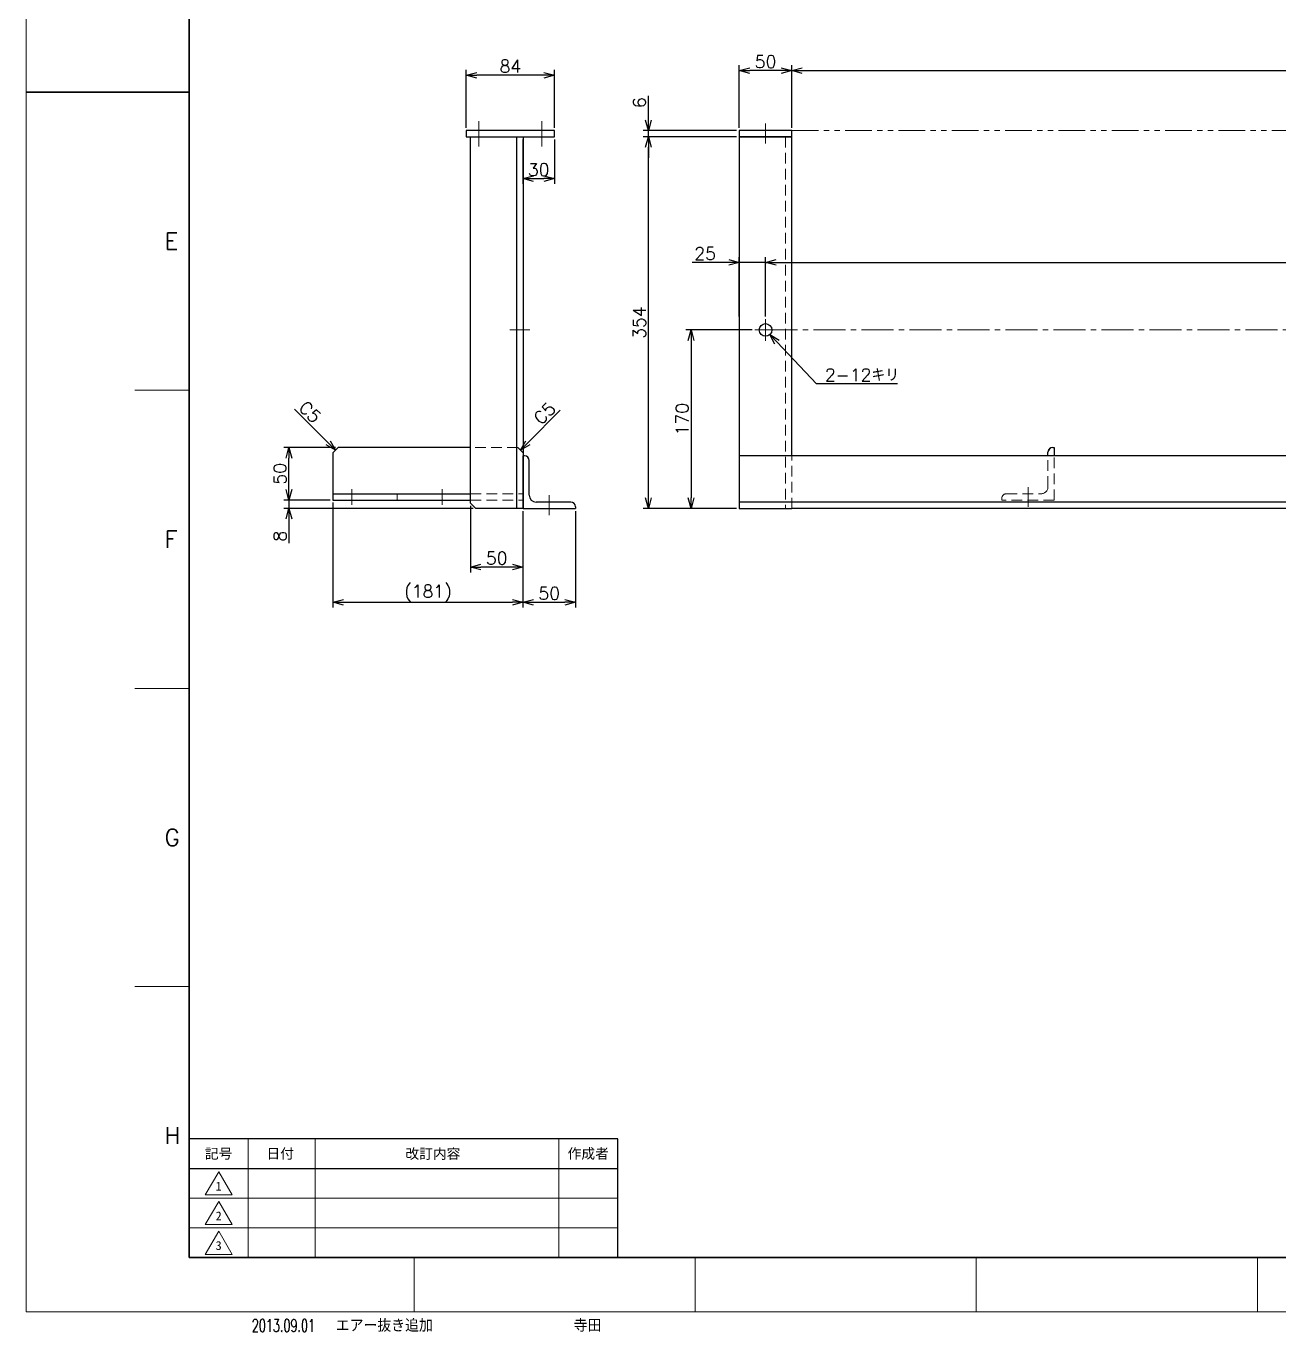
# Model space of a CAD drawing. Header units: millimetres. Extents: x 0 to 3313, y -19 to 2332.
# Drawn here: x 0 to 1193, y -19 to 1225 of the extents above; entities that cross this region are included whole.
import ezdxf
from ezdxf import colors
from ezdxf.entities.mleader import LeaderData, LeaderLine
from ezdxf.enums import TextEntityAlignment as Align
from ezdxf.math import Vec2, Vec3

# ---------------------------------------------------------------- set-up
doc = ezdxf.new("R2010")
doc.units = ezdxf.units.MM
doc.header["$LTSCALE"] = 1.6
doc.header["$PDMODE"] = 99
doc.header["$PDSIZE"] = 1
for name, pattern in [('CENTER2', [28.575, 19.05, -3.175, 3.175, -3.175]), ('HIDDEN', [9.525, 6.35, -3.175]), ('PHANTOM2', [31.75, 15.875, -3.175, 3.175, -3.175, 3.175, -3.175])]:
    doc.linetypes.add(name, pattern=pattern)
for name, color, linetype, lineweight in [('04_HIDDEN', 2, 'HIDDEN', 13), ('05_CENTER', 4, 'CENTER2', 13), ('06_PHANTOM', 2, 'PHANTOM2', 13), ('08_DIM', 3, 'Continuous', 13), ('90_FRAME', 5, 'Continuous', 35)]:
    doc.layers.add(name, color=color, linetype=linetype, lineweight=lineweight)
doc.layers.add('10_DRAFT', color=8, linetype='Continuous', lineweight=0, plot=False)
doc.layers.add('91_BLANK', color=5, linetype='Continuous', lineweight=0, plot=False)
doc.styles.add('KSS_TXT', font='txt.shx', dxfattribs={"bigfont": 'extfont2.shx'})
doc.styles.add('MS_G', font='MS Gothic.ttf')
doc.styles.get("Standard").update_dxf_attribs({"font": 'txt.shx', "bigfont": 'extfont2.shx'})
doc.styles.add('表題用', font='MS PGothic.ttf')
doc.dimstyles.new('KSS_DIM', dxfattribs={"dimscale": 4, "dimtxt": 3, "dimasz": 2.5, "dimexe": 1.25, "dimexo": 0.625, "dimtad": 1, "dimdsep": 46, "dimtxsty": 'KSS_TXT', "dimblk": 'OPEN30', "dimcen": 0, "dimazin": 2, "dimtfac": 0.75, "dimtmove": 0, "dimatfit": 3, "dimldrblk": 'OPEN30', "dimfxl": 1.25, "dimtolj": 1, "dimarcsym": 0})
doc.dimstyles.new('KSS_DIM$3', dxfattribs={"dimscale": 4, "dimtxt": 3, "dimasz": 2.5, "dimexe": 1.25, "dimexo": 0.625, "dimtad": 1, "dimtih": 1, "dimtoh": 1, "dimdsep": 46, "dimtxsty": 'KSS_TXT', "dimblk": 'OPEN30', "dimcen": 0, "dimazin": 2, "dimtfac": 0.75, "dimtofl": 0, "dimtmove": 0, "dimatfit": 3, "dimldrblk": 'OPEN30', "dimfxl": 1.25, "dimtolj": 1, "dimarcsym": 0})

# ---------------------------------------------------------------- blocks, each defined once
blk = doc.blocks.new('AM_BALLOON1')
at = {"transparency": 16777216}
blk.add_circle((0, 0), 5, dxfattribs=at)
blk.add_attdef('B_NUMBER', text='', height=3, dxfattribs=at).set_placement((0, 0), align=Align.MIDDLE_CENTER)
blk = doc.blocks.new('_OPEN')
at = {"color": 0, "linetype": 'ByBlock'}
for p, q in [((-1, 0.17), (0, 0)), ((0, 0), (-1, -0.17)), ((0, 0), (-1, 0))]:
    blk.add_line(p, q, dxfattribs=at)
blk = doc.blocks.new('KK015066_54_5_1_1')
for p, q in [((1.5, 50), (0, 50)), ((0, 0), (0, 50)), ((6, 12.5), (6, 45.5)), ((0, 0), (50, 0)), ((45.5, 6), (12.5, 6)), ((50, 1.5), (50, 0))]:
    blk.add_line(p, q)
for centre, radius, start, end in [((1.5, 45.5), 4.5, 0, 90), ((12.5, 12.5), 6.5, 180, 270), ((45.5, 1.5), 4.5, 0, 90)]:
    blk.add_arc(centre, radius, start, end)
at = {"flags": 3}
blk.add_attdef('PARAM', (0, 0), '', height=1, dxfattribs=at)
blk = doc.blocks.new('_Open30')
at = {"color": 0, "linetype": 'ByBlock', "lineweight": -2}
for p, q in [((-1, 0.27), (0, 0)), ((0, 0), (-1, -0.27)), ((0, 0), (-1, 0))]:
    blk.add_line(p, q, dxfattribs=at)
blk = doc.blocks.new('*D180')
at = {"layer": '08_DIM', "color": 0, "lineweight": -2, "transparency": 16777216}
for p, q in [((676.7, 1119.2), (587.6, 1119.2)), ((592.6, 775.2), (592.6, 1109.2)), ((676.7, 765.2), (587.6, 765.2))]:
    blk.add_line(p, q, dxfattribs=at)
at = {"layer": 'Defpoints', "color": 0, "transparency": 16777216}
for p in [(592.6, 1119.2), (679.2, 1119.2), (679.2, 765.2)]:
    blk.add_point(p, dxfattribs=at)
at = {"layer": '08_DIM', "color": 0, "lineweight": -2, "transparency": 16777216, "xscale": 10, "yscale": 10, "zscale": 10}
for p, rotation in [((592.6, 1119.2), 90), ((592.6, 765.2), 270)]:
    blk.add_blockref('_Open30', p, dxfattribs=dict(at, rotation=rotation))
at = {"layer": '08_DIM', "color": 0, "transparency": 16777216, "insert": (584.1, 942.2), "char_height": 12, "attachment_point": 5, "rotation": 90, "style": 'KSS_TXT'}
blk.add_mtext('\\A1;354', dxfattribs=at)
blk = doc.blocks.new('*D181')
at = {"layer": '08_DIM', "color": 0, "lineweight": -2, "transparency": 16777216}
for p, q in [((691.4, 935.2), (628.3, 935.2)), ((633.3, 925.2), (633.3, 775.2)), ((676.7, 765.2), (628.3, 765.2))]:
    blk.add_line(p, q, dxfattribs=at)
at = {"layer": 'Defpoints', "color": 0, "transparency": 16777216}
for p in [(693.9, 935.2), (633.3, 765.2), (679.2, 765.2)]:
    blk.add_point(p, dxfattribs=at)
at = {"layer": '08_DIM', "color": 0, "lineweight": -2, "transparency": 16777216, "xscale": 10, "yscale": 10, "zscale": 10}
for p, rotation in [((633.3, 935.2), 90), ((633.3, 765.2), 270)]:
    blk.add_blockref('_Open30', p, dxfattribs=dict(at, rotation=rotation))
at = {"layer": '08_DIM', "color": 0, "transparency": 16777216, "insert": (624.8, 850.2), "char_height": 12, "attachment_point": 5, "rotation": 90, "style": 'KSS_TXT'}
blk.add_mtext('\\A1;170', dxfattribs=at)
blk = doc.blocks.new('*D182')
at = {"layer": '08_DIM', "color": 0, "lineweight": -2, "transparency": 16777216}
for p, q in [((592.6, 1135.2), (592.6, 1158.2)), ((676.7, 1125.2), (587.6, 1125.2)), ((592.6, 1119.2), (592.6, 1125.2)), ((676.7, 1119.2), (587.6, 1119.2)), ((592.6, 1109.2), (592.6, 1099.2))]:
    blk.add_line(p, q, dxfattribs=at)
at = {"layer": 'Defpoints', "color": 0, "transparency": 16777216}
for p in [(592.6, 1125.2), (679.2, 1125.2), (679.2, 1119.2)]:
    blk.add_point(p, dxfattribs=at)
at = {"layer": '08_DIM', "color": 0, "lineweight": -2, "transparency": 16777216, "xscale": 10, "yscale": 10, "zscale": 10}
for p, rotation in [((592.6, 1125.2), 270), ((592.6, 1119.2), 90)]:
    blk.add_blockref('_Open30', p, dxfattribs=dict(at, rotation=rotation))
at = {"layer": '08_DIM', "color": 0, "transparency": 16777216, "insert": (584.1, 1151.7), "char_height": 12, "attachment_point": 5, "rotation": 90, "style": 'KSS_TXT'}
blk.add_mtext('\\A1;6', dxfattribs=at)
blk = doc.blocks.new('*D183')
at = {"layer": '08_DIM', "color": 0, "lineweight": -2, "transparency": 16777216}
for p, q in [((679.2, 1127.7), (679.2, 1187.3)), ((719.2, 1182.3), (689.2, 1182.3)), ((729.2, 1127.7), (729.2, 1187.3))]:
    blk.add_line(p, q, dxfattribs=at)
at = {"layer": 'Defpoints', "color": 0, "transparency": 16777216}
for p in [(679.2, 1182.3), (679.2, 1125.2), (729.2, 1125.2)]:
    blk.add_point(p, dxfattribs=at)
at = {"layer": '08_DIM', "color": 0, "lineweight": -2, "transparency": 16777216, "xscale": 10, "yscale": 10, "zscale": 10, "rotation": 180}
blk.add_blockref('_Open30', (679.2, 1182.3), dxfattribs=at)
at = {"layer": '08_DIM', "color": 0, "lineweight": -2, "transparency": 16777216, "xscale": 10, "yscale": 10, "zscale": 10}
blk.add_blockref('_Open30', (729.2, 1182.3), dxfattribs=at)
at = {"layer": '08_DIM', "color": 0, "transparency": 16777216, "insert": (704.2, 1190.8), "char_height": 12, "attachment_point": 5, "style": 'KSS_TXT'}
blk.add_mtext('\\A1;50', dxfattribs=at)
blk = doc.blocks.new('*D184')
at = {"layer": '08_DIM', "color": 0, "lineweight": -2, "transparency": 16777216}
for p, q in [((729.2, 1127.7), (729.2, 1187.3)), ((739.2, 1182.3), (2769.2, 1182.3)), ((2779.2, 1127.7), (2779.2, 1187.3))]:
    blk.add_line(p, q, dxfattribs=at)
at = {"layer": 'Defpoints', "color": 0, "transparency": 16777216}
for p in [(2779.2, 1182.3), (729.2, 1125.2), (2779.2, 1125.2)]:
    blk.add_point(p, dxfattribs=at)
at = {"layer": '08_DIM', "color": 0, "lineweight": -2, "transparency": 16777216, "xscale": 10, "yscale": 10, "zscale": 10, "rotation": 180}
blk.add_blockref('_Open30', (729.2, 1182.3), dxfattribs=at)
at = {"layer": '08_DIM', "color": 0, "lineweight": -2, "transparency": 16777216, "xscale": 10, "yscale": 10, "zscale": 10}
blk.add_blockref('_Open30', (2779.2, 1182.3), dxfattribs=at)
at = {"layer": '08_DIM', "color": 0, "transparency": 16777216, "insert": (1754.2, 1190.8), "char_height": 12, "attachment_point": 5, "style": 'KSS_TXT'}
blk.add_mtext('\\A1;(2050)', dxfattribs=at)
blk = doc.blocks.new('*D186')
at = {"layer": '08_DIM', "color": 0, "lineweight": -2, "transparency": 16777216}
for p, q in [((704.2, 948), (704.2, 1004.5)), ((714.2, 999.5), (2794.2, 999.5)), ((2804.2, 948), (2804.2, 1004.5))]:
    blk.add_line(p, q, dxfattribs=at)
at = {"layer": 'Defpoints', "color": 0, "transparency": 16777216}
for p in [(2804.2, 999.5), (704.2, 945.5), (2804.2, 945.5)]:
    blk.add_point(p, dxfattribs=at)
at = {"layer": '08_DIM', "color": 0, "lineweight": -2, "transparency": 16777216, "xscale": 10, "yscale": 10, "zscale": 10, "rotation": 180}
blk.add_blockref('_Open30', (704.2, 999.5), dxfattribs=at)
at = {"layer": '08_DIM', "color": 0, "lineweight": -2, "transparency": 16777216, "xscale": 10, "yscale": 10, "zscale": 10}
blk.add_blockref('_Open30', (2804.2, 999.5), dxfattribs=at)
at = {"layer": '08_DIM', "color": 0, "transparency": 16777216, "insert": (1754.2, 1008), "char_height": 12, "attachment_point": 5, "style": 'KSS_TXT'}
blk.add_mtext('\\A1;2100', dxfattribs=at)
blk = doc.blocks.new('*D187')
at = {"layer": '08_DIM', "color": 0, "lineweight": -2, "transparency": 16777216}
for p, q in [((669.2, 999.5), (634.2, 999.5)), ((679.2, 948), (679.2, 1004.5)), ((704.2, 999.5), (679.2, 999.5)), ((704.2, 948), (704.2, 1004.5)), ((714.2, 999.5), (724.2, 999.5))]:
    blk.add_line(p, q, dxfattribs=at)
at = {"layer": 'Defpoints', "color": 0, "transparency": 16777216}
for p in [(679.2, 999.5), (679.2, 945.5), (704.2, 945.5)]:
    blk.add_point(p, dxfattribs=at)
at = {"layer": '08_DIM', "color": 0, "lineweight": -2, "transparency": 16777216, "xscale": 10, "yscale": 10, "zscale": 10}
blk.add_blockref('_Open30', (679.2, 999.5), dxfattribs=at)
at = {"layer": '08_DIM', "color": 0, "lineweight": -2, "transparency": 16777216, "xscale": 10, "yscale": 10, "zscale": 10, "rotation": 180}
blk.add_blockref('_Open30', (704.2, 999.5), dxfattribs=at)
at = {"layer": '08_DIM', "color": 0, "transparency": 16777216, "insert": (646.7, 1008), "char_height": 12, "attachment_point": 5, "style": 'KSS_TXT'}
blk.add_mtext('\\A1;25', dxfattribs=at)
blk = doc.blocks.new('*D213')
at = {"layer": '08_DIM', "color": 0, "lineweight": -2, "transparency": 16777216}
for p, q in [((473.2, 1116.7), (473.2, 1074.4)), ((503.2, 1116.7), (503.2, 1074.4)), ((483.2, 1079.4), (493.2, 1079.4))]:
    blk.add_line(p, q, dxfattribs=at)
at = {"layer": 'Defpoints', "color": 0, "transparency": 16777216}
for p in [(473.2, 1119.2), (503.2, 1119.2), (503.2, 1079.4)]:
    blk.add_point(p, dxfattribs=at)
at = {"layer": '08_DIM', "color": 0, "lineweight": -2, "transparency": 16777216, "xscale": 10, "yscale": 10, "zscale": 10, "rotation": 180}
blk.add_blockref('_Open30', (473.2, 1079.4), dxfattribs=at)
at = {"layer": '08_DIM', "color": 0, "lineweight": -2, "transparency": 16777216, "xscale": 10, "yscale": 10, "zscale": 10}
blk.add_blockref('_Open30', (503.2, 1079.4), dxfattribs=at)
at = {"layer": '08_DIM', "color": 0, "transparency": 16777216, "insert": (488.2, 1087.9), "char_height": 12, "attachment_point": 5, "style": 'KSS_TXT'}
blk.add_mtext('\\A1;30', dxfattribs=at)
blk = doc.blocks.new('*D214')
at = {"layer": '08_DIM', "color": 0, "lineweight": -2, "transparency": 16777216}
for p, q in [((419.2, 1127.7), (419.2, 1182.9)), ((503.2, 1127.7), (503.2, 1182.9)), ((493.2, 1177.9), (429.2, 1177.9))]:
    blk.add_line(p, q, dxfattribs=at)
at = {"layer": 'Defpoints', "color": 0, "transparency": 16777216}
for p in [(419.2, 1177.9), (419.2, 1125.2), (503.2, 1125.2)]:
    blk.add_point(p, dxfattribs=at)
at = {"layer": '08_DIM', "color": 0, "lineweight": -2, "transparency": 16777216, "xscale": 10, "yscale": 10, "zscale": 10, "rotation": 180}
blk.add_blockref('_Open30', (419.2, 1177.9), dxfattribs=at)
at = {"layer": '08_DIM', "color": 0, "lineweight": -2, "transparency": 16777216, "xscale": 10, "yscale": 10, "zscale": 10}
blk.add_blockref('_Open30', (503.2, 1177.9), dxfattribs=at)
at = {"layer": '08_DIM', "color": 0, "transparency": 16777216, "insert": (461.2, 1186.4), "char_height": 12, "attachment_point": 5, "style": 'KSS_TXT'}
blk.add_mtext('\\A1;84', dxfattribs=at)
blk = doc.blocks.new('*D215')
at = {"layer": '08_DIM', "color": 0, "lineweight": -2, "transparency": 16777216}
for p, q in [((423.2, 767.7), (423.2, 704.3)), ((473.2, 762.7), (473.2, 704.3)), ((463.2, 709.3), (433.2, 709.3))]:
    blk.add_line(p, q, dxfattribs=at)
at = {"layer": 'Defpoints', "color": 0, "transparency": 16777216}
for p in [(423.2, 770.2), (473.2, 765.2), (423.2, 709.3)]:
    blk.add_point(p, dxfattribs=at)
at = {"layer": '08_DIM', "color": 0, "lineweight": -2, "transparency": 16777216, "xscale": 10, "yscale": 10, "zscale": 10, "rotation": 180}
blk.add_blockref('_Open30', (423.2, 709.3), dxfattribs=at)
at = {"layer": '08_DIM', "color": 0, "lineweight": -2, "transparency": 16777216, "xscale": 10, "yscale": 10, "zscale": 10}
blk.add_blockref('_Open30', (473.2, 709.3), dxfattribs=at)
at = {"layer": '08_DIM', "color": 0, "transparency": 16777216, "insert": (448.2, 717.8), "char_height": 12, "attachment_point": 5, "style": 'KSS_TXT'}
blk.add_mtext('\\A1;50', dxfattribs=at)
blk = doc.blocks.new('*D216')
at = {"layer": '08_DIM', "color": 0, "lineweight": -2, "transparency": 16777216}
for p, q in [((473.2, 762.7), (473.2, 670.8)), ((523.2, 762.7), (523.2, 670.8)), ((483.2, 675.8), (513.2, 675.8))]:
    blk.add_line(p, q, dxfattribs=at)
at = {"layer": 'Defpoints', "color": 0, "transparency": 16777216}
for p in [(473.2, 765.2), (523.2, 765.2), (523.2, 675.8)]:
    blk.add_point(p, dxfattribs=at)
at = {"layer": '08_DIM', "color": 0, "lineweight": -2, "transparency": 16777216, "xscale": 10, "yscale": 10, "zscale": 10, "rotation": 180}
blk.add_blockref('_Open30', (473.2, 675.8), dxfattribs=at)
at = {"layer": '08_DIM', "color": 0, "lineweight": -2, "transparency": 16777216, "xscale": 10, "yscale": 10, "zscale": 10}
blk.add_blockref('_Open30', (523.2, 675.8), dxfattribs=at)
at = {"layer": '08_DIM', "color": 0, "transparency": 16777216, "insert": (498.2, 684.3), "char_height": 12, "attachment_point": 5, "style": 'KSS_TXT'}
blk.add_mtext('\\A1;50', dxfattribs=at)
blk = doc.blocks.new('*D217')
at = {"layer": '08_DIM', "color": 0, "lineweight": -2, "transparency": 16777216}
for p, q in [((250.3, 783.2), (250.3, 793.2)), ((289.7, 773.2), (245.3, 773.2)), ((250.3, 773.2), (250.3, 765.2)), ((425.7, 765.2), (245.3, 765.2)), ((250.3, 755.2), (250.3, 732.2))]:
    blk.add_line(p, q, dxfattribs=at)
at = {"layer": 'Defpoints', "color": 0, "transparency": 16777216}
for p in [(292.2, 773.2), (250.3, 765.2), (428.2, 765.2)]:
    blk.add_point(p, dxfattribs=at)
at = {"layer": '08_DIM', "color": 0, "lineweight": -2, "transparency": 16777216, "xscale": 10, "yscale": 10, "zscale": 10}
for p, rotation in [((250.3, 773.2), 270), ((250.3, 765.2), 90)]:
    blk.add_blockref('_Open30', p, dxfattribs=dict(at, rotation=rotation))
at = {"layer": '08_DIM', "color": 0, "transparency": 16777216, "insert": (241.8, 738.7), "char_height": 12, "attachment_point": 5, "rotation": 90, "style": 'KSS_TXT'}
blk.add_mtext('\\A1;8', dxfattribs=at)
blk = doc.blocks.new('*D218')
at = {"layer": '08_DIM', "color": 0, "lineweight": -2, "transparency": 16777216}
for p, q in [((294.7, 823.2), (245.3, 823.2)), ((250.3, 783.2), (250.3, 813.2)), ((289.7, 773.2), (245.3, 773.2))]:
    blk.add_line(p, q, dxfattribs=at)
at = {"layer": 'Defpoints', "color": 0, "transparency": 16777216}
for p in [(250.3, 823.2), (297.2, 823.2), (292.2, 773.2)]:
    blk.add_point(p, dxfattribs=at)
at = {"layer": '08_DIM', "color": 0, "lineweight": -2, "transparency": 16777216, "xscale": 10, "yscale": 10, "zscale": 10}
for p, rotation in [((250.3, 823.2), 90), ((250.3, 773.2), 270)]:
    blk.add_blockref('_Open30', p, dxfattribs=dict(at, rotation=rotation))
at = {"layer": '08_DIM', "color": 0, "transparency": 16777216, "insert": (241.8, 798.2), "char_height": 12, "attachment_point": 5, "rotation": 90, "style": 'KSS_TXT'}
blk.add_mtext('\\A1;50', dxfattribs=at)
blk = doc.blocks.new('*D219')
at = {"layer": '08_DIM', "color": 0, "lineweight": -2, "transparency": 16777216}
blk.add_line((477.8, 827.8), (508.7, 858.7), dxfattribs=at)
at = {"layer": 'Defpoints', "color": 0, "transparency": 16777216}
for p in [(529, 878.9), (529, 878.9), (470.7, 820.7)]:
    blk.add_point(p, dxfattribs=at)
at = {"layer": '08_DIM', "color": 0, "lineweight": -2, "transparency": 16777216, "xscale": 10, "yscale": 10, "zscale": 10, "rotation": 225}
blk.add_blockref('_Open30', (470.7, 820.7), dxfattribs=at)
at = {"layer": '08_DIM', "color": 0, "transparency": 16777216, "insert": (493.8, 855.8), "char_height": 12, "attachment_point": 5, "rotation": 45, "style": 'KSS_TXT'}
blk.add_mtext('\\A1;C5', dxfattribs=at)
blk = doc.blocks.new('*D226')
at = {"layer": '08_DIM', "color": 0, "lineweight": -2, "transparency": 16777216}
for p, q in [((292.2, 770.7), (292.2, 670.8)), ((473.2, 762.7), (473.2, 670.8)), ((302.2, 675.8), (463.2, 675.8))]:
    blk.add_line(p, q, dxfattribs=at)
at = {"layer": 'Defpoints', "color": 0, "transparency": 16777216}
for p in [(292.2, 773.2), (473.2, 765.2), (473.2, 675.8)]:
    blk.add_point(p, dxfattribs=at)
at = {"layer": '08_DIM', "color": 0, "lineweight": -2, "transparency": 16777216, "xscale": 10, "yscale": 10, "zscale": 10, "rotation": 180}
blk.add_blockref('_Open30', (292.2, 675.8), dxfattribs=at)
at = {"layer": '08_DIM', "color": 0, "lineweight": -2, "transparency": 16777216, "xscale": 10, "yscale": 10, "zscale": 10}
blk.add_blockref('_Open30', (473.2, 675.8), dxfattribs=at)
at = {"layer": '08_DIM', "color": 0, "transparency": 16777216, "insert": (382.7, 684.3), "char_height": 12, "attachment_point": 5, "style": 'KSS_TXT'}
blk.add_mtext('\\A1;(181)', dxfattribs=at)
blk = doc.blocks.new('*D232')
at = {"layer": '08_DIM', "color": 0, "lineweight": -2, "transparency": 16777216}
blk.add_line((287.7, 827.8), (255.6, 859.9), dxfattribs=at)
at = {"layer": 'Defpoints', "color": 0, "transparency": 16777216}
for p in [(234.1, 881.3), (234.1, 881.3), (294.7, 820.7)]:
    blk.add_point(p, dxfattribs=at)
at = {"layer": '08_DIM', "color": 0, "lineweight": -2, "transparency": 16777216, "xscale": 10, "yscale": 10, "zscale": 10, "rotation": 315.0000000000001}
blk.add_blockref('_Open30', (294.7, 820.7), dxfattribs=at)
at = {"layer": '08_DIM', "color": 0, "transparency": 16777216, "insert": (270.4, 857), "char_height": 12, "attachment_point": 5, "rotation": 315, "style": 'KSS_TXT'}
blk.add_mtext('\\A1;C5', dxfattribs=at)
blk = doc.blocks.new('*D233')
at = {"layer": '08_DIM', "color": 0, "lineweight": -2, "transparency": 16777216}
for p, q in [((752.8, 883.8), (715.2, 923.6)), ((829.9, 883.8), (752.8, 883.8))]:
    blk.add_line(p, q, dxfattribs=at)
at = {"layer": 'Defpoints', "color": 0, "transparency": 16777216}
for p in [(700.1, 939.6), (708.3, 930.8)]:
    blk.add_point(p, dxfattribs=at)
at = {"layer": '08_DIM', "color": 0, "lineweight": -2, "transparency": 16777216, "xscale": 10, "yscale": 10, "zscale": 10, "rotation": 133.3345796415782}
blk.add_blockref('_Open30', (708.3, 930.8), dxfattribs=at)
at = {"layer": '08_DIM', "color": 0, "transparency": 16777216, "insert": (796.1, 892.3), "char_height": 12, "attachment_point": 5, "style": 'KSS_TXT'}
blk.add_mtext('\\A1;2-12キリ', dxfattribs=at)

msp = doc.modelspace()

# ---------------------------------------------------------------- linework, layer by layer
at = {"color": 0}
for p, q in [((467.24, 765.204), (467.24, 1119.204)), ((297.24, 823.204), (292.24, 818.204)), ((423.24, 823.204), (297.24, 823.204)), ((292.24, 818.204), (292.24, 773.204)), ((729.213, 815.204), (679.213, 815.204)), ((754.213, 815.204), (729.213, 815.204)), ((2754.213, 815.204), (754.213, 815.204)), ((292.24, 779.204), (423.24, 779.204)), ((292.24, 773.204), (423.24, 773.204)), ((2829.213, 771.204), (679.213, 771.204)), ((754.213, 765.204), (729.213, 765.204)), ((2754.213, 765.204), (754.213, 765.204))]:
    msp.add_line(p, q, dxfattribs=at)
for p, q in [((977.713, 823.204), (979.213, 823.204)), ((979.213, 823.204), (979.213, 815.204)), ((973.213, 815.204), (973.213, 818.704))]:
    msp.add_line(p, q)
for points in [[(503.24, 1125.204), (419.24, 1125.204), (419.24, 1119.204), (503.24, 1119.204)], [(729.213, 1119.204), (729.213, 1125.204), (679.213, 1125.204), (679.213, 1119.204)], [(473.24, 765.204), (428.24, 765.204), (423.24, 770.204), (423.24, 1119.204), (473.24, 1119.204)]]:
    msp.add_lwpolyline(points, close=True, dxfattribs=at)
msp.add_lwpolyline([(729.213, 815.204), (729.213, 1119.204), (679.213, 1119.204), (679.213, 765.204), (729.213, 765.204)], dxfattribs=at)
msp.add_circle((704.213, 935.204), 6, dxfattribs=at)
msp.add_arc((977.713, 818.704), 4.5, 90, 180)
at = {"layer": '04_HIDDEN'}
for p, q in [((723.213, 1119.204), (723.213, 765.204)), ((468.24, 823.204), (423.24, 823.204)), ((468.24, 823.204), (473.24, 818.204)), ((423.24, 779.204), (473.24, 779.204)), ((423.24, 773.204), (473.24, 773.204))]:
    msp.add_line(p, q, dxfattribs=at)
msp.add_lwpolyline([(729.213, 765.204), (729.213, 815.204)], dxfattribs=at)
at = {"layer": '05_CENTER'}
for p, q in [((431.24, 1109.898), (431.24, 1134.046)), ((491.24, 1109.898), (491.24, 1134.046)), ((704.213, 1131.864), (704.213, 1112.775)), ((704.213, 924.915), (704.213, 945.493)), ((479.803, 935.204), (460.67, 935.204)), ((693.923, 935.204), (714.502, 935.204)), ((704.213, 935.204), (2804.213, 935.204)), ((954.213, 785.427), (954.213, 766.742)), ((310.24, 783.462), (310.24, 768.63)), ((396.24, 783.462), (396.24, 768.63)), ((498.24, 758.641), (498.24, 777.774))]:
    msp.add_line(p, q, dxfattribs=at)
at = {"layer": '06_PHANTOM'}
msp.add_line((729.213, 1125.204), (2779.213, 1125.204), dxfattribs=at)
at = {"layer": '10_DRAFT'}
msp.add_line((353.24, 779.204), (353.24, 773.176), dxfattribs=at)
at = {"layer": '90_FRAME'}
msp.add_line((0, 1161.724), (155.384, 1161.724), dxfattribs=at)
at = {"layer": '90_FRAME', "color": 4, "lineweight": 13}
for p, q in [((155.384, 877.735), (103.536, 877.735)), ((155.384, 593.746), (103.536, 593.746)), ((155.384, 309.757), (103.536, 309.757)), ((369.502, 0), (369.502, 51.616)), ((637.235, 0), (637.235, 51.616)), ((904.969, 0), (904.969, 51.616)), ((1172.702, 0), (1172.702, 51.616))]:
    msp.add_line(p, q, dxfattribs=at)
at = {"layer": '90_FRAME', "color": 0, "lineweight": 13}
for p, q in [((211.384, 51.616), (211.384, 164.759)), ((275.384, 51.616), (275.384, 164.759)), ((507.384, 51.616), (507.384, 164.759)), ((155.384, 108.187), (563.384, 108.187)), ((155.384, 79.902), (563.384, 79.902))]:
    msp.add_line(p, q, dxfattribs=at)
at = {"layer": '90_FRAME', "color": 0, "lineweight": 25}
msp.add_line((155.384, 136.473), (563.384, 136.473), dxfattribs=at)
at = {"layer": '90_FRAME'}
msp.add_lwpolyline([(155.384, 51.616), (3260.956, 51.616), (3260.956, 2271.831), (155.384, 2271.831)], close=True, dxfattribs=at)
at = {"layer": '90_FRAME', "color": 0, "lineweight": 25}
msp.add_lwpolyline([(155.384, 51.616), (563.384, 51.616), (563.384, 164.759), (155.384, 164.759)], close=True, dxfattribs=at)
at = {"layer": '90_FRAME', "color": 0, "lineweight": 13}
for points in [[(170.655, 111.192), (183.384, 133.238), (196.112, 111.192), (170.655, 111.192)], [(170.655, 82.906), (183.384, 104.952), (196.112, 82.906), (170.655, 82.906)], [(170.655, 54.62), (183.384, 76.667), (196.112, 54.62), (170.655, 54.62)]]:
    msp.add_lwpolyline(points, dxfattribs=at)
at = {"layer": '91_BLANK'}
msp.add_lwpolyline([(0, 0), (3312.803, 0), (3312.803, 2331.679), (0, 2331.679)], close=True, dxfattribs=at)

# ---------------------------------------------------------------- block references
msp.add_blockref('KK015066_54_5_1_1', (473.24, 765.204))
at = {"layer": '04_HIDDEN', "xscale": -1}
msp.add_blockref('KK015066_54_5_1_1', (979.213, 773.204), dxfattribs=at)

# ---------------------------------------------------------------- texts
at = {"layer": '90_FRAME', "color": 0, "lineweight": 13, "style": 'KSS_TXT'}
for s, p in [('E', (131.829, 1019.729)), ('F', (131.829, 735.74)), ('G', (131.829, 451.752)), ('H', (131.829, 167.763))]:
    msp.add_text(s, height=16, dxfattribs=at).set_placement(p, align=Align.MIDDLE_LEFT)
at = {"layer": '90_FRAME', "color": 0, "style": '表題用'}
for s, p in [('記号', (183.384, 150.616)), ('日付', (242.01, 150.616)), ('作成者', (535.384, 150.616))]:
    msp.add_text(s, height=9.6, dxfattribs=at).set_placement(p, align=Align.MIDDLE_CENTER)
msp.add_text('改訂内容', height=9.6, dxfattribs=at).set_placement((387.384, 150.616), align=Align.MIDDLE)
at = {"layer": '90_FRAME', "color": 0, "lineweight": 13, "style": 'MS_G'}
for s, p in [('1', (183.384, 119.502)), ('2', (183.384, 91.216)), ('3', (183.384, 62.93))]:
    msp.add_text(s, height=8.486, dxfattribs=at).set_placement(p, align=Align.MIDDLE)
at = {"layer": '90_FRAME', "color": 3, "lineweight": 13, "width": 0.65}
msp.add_text('2013.09.01', height=12, dxfattribs=at).set_placement((214.968, -19.199))
at = {"layer": '90_FRAME', "color": 3, "lineweight": 13}
for s, p in [('エアー抜き追加', (294.935, -19.199)), ('寺田', (521.481, -19.199))]:
    msp.add_text(s, height=12, dxfattribs=at).set_placement(p)

# ---------------------------------------------------------------- dimensions: what is measured, and where the dimension line sits
at = {"layer": '08_DIM'}
for base, p1, p2, picture, middle in [((419.24, 1177.936), (503.24, 1125.204), (419.24, 1125.204), '*D214', (461.24, 1186.436)), ((679.213, 1182.341), (729.213, 1125.204), (679.213, 1125.204), '*D183', (704.213, 1190.85)), ((503.24, 1079.439), (473.24, 1119.204), (503.24, 1119.204), '*D213', (488.24, 1087.939)), ((679.213, 999.51), (704.213, 945.493), (679.213, 945.493), '*D187', (646.713, 1008.018)), ((2804.213, 999.51), (704.213, 945.493), (2804.213, 945.493), '*D186', (1754.213, 1008.01)), ((423.24, 709.335), (473.24, 765.204), (423.24, 770.204), '*D215', (448.24, 717.844)), ((523.24, 675.752), (473.24, 765.204), (523.24, 765.204), '*D216', (498.24, 684.26))]:
    dim = msp.add_linear_dim(base=base, p1=p1, p2=p2, dimstyle='KSS_DIM', dxfattribs=at)
    dim.commit()
    dim.dimension.update_dxf_attribs({"geometry": picture, "text_midpoint": middle})
for base, p1, p2, picture, middle in [((2779.213, 1182.341), (729.213, 1125.204), (2779.213, 1125.204), '*D184', (1754.213, 1190.85)), ((473.24, 675.752), (292.24, 773.204), (473.24, 765.204), '*D226', (382.74, 684.252))]:
    dim = msp.add_linear_dim(base=base, p1=p1, p2=p2, text='(<>)', dimstyle='KSS_DIM', dxfattribs=at)
    dim.commit()
    dim.dimension.update_dxf_attribs({"geometry": picture, "text_midpoint": middle})
for base, p1, p2, picture, middle in [((592.636, 1125.204), (679.213, 1119.204), (679.213, 1125.204), '*D182', (584.136, 1151.704)), ((592.636, 1119.204), (679.213, 765.204), (679.213, 1119.204), '*D180', (584.128, 942.204)), ((633.279, 765.204), (693.923, 935.204), (679.213, 765.204), '*D181', (624.779, 850.204)), ((250.329, 823.204), (292.24, 773.204), (297.24, 823.204), '*D218', (241.821, 798.204)), ((250.329, 765.204), (292.24, 773.204), (428.24, 765.204), '*D217', (241.829, 738.704))]:
    dim = msp.add_linear_dim(base=base, p1=p1, p2=p2, angle=90, dimstyle='KSS_DIM', dxfattribs=at)
    dim.commit()
    dim.dimension.update_dxf_attribs({"geometry": picture, "text_midpoint": middle})
dim = msp.add_diameter_dim_2p(p1=(700.095, 939.568), p2=(708.33, 930.84), text='2-<>キリ', dimstyle='KSS_DIM$3', override={"dimpost": '<>', "dimtix": 1}, dxfattribs=at)
dim.commit()
dim.dimension.update_dxf_attribs({"geometry": '*D233', "text_midpoint": (796.056, 883.754), "dimtype": 163})
for p1, p2, picture, middle in [((294.74, 820.704), (234.121, 881.323), '*D232', (270.447, 857.03)), ((470.74, 820.704), (528.985, 878.95), '*D219', (493.846, 855.843))]:
    dim = msp.add_aligned_dim(p1=p1, p2=p2, distance=0, text='C5', dimstyle='KSS_DIM', override={"dimse1": 1, "dimse2": 1, "dimsd2": 1}, dxfattribs=at)
    dim.commit()
    dim.dimension.update_dxf_attribs({"geometry": picture, "text_midpoint": middle})

# ---------------------------------------------------------------- leaders
ml = msp.add_multileader_block('Standard', dxfattribs=at)
ml.set_content('AM_BALLOON1', color=256, scale=5)
ml.set_attribute('B_NUMBER', '98', width=0)
ml.set_leader_properties(color=256, linetype='ByLayer', lineweight=-1)
ml.set_arrow_properties(name='OPEN')
ml.build(insert=Vec2(0, 0))
ml.multileader.update_dxf_attribs({"leader_type": 0, "has_dogleg": 0, "text_right_attachment_type": 6, "dogleg_length": 0, "arrow_head_size": 10, "scale": 2.5, "block_connection_type": 1})
ctx = ml.context
ctx.base_point, ctx.scale, ctx.char_height, ctx.arrow_head_size, ctx.landing_gap_size, ctx.plane_origin = Vec3(410.082, 1904.001), 2.5, 20, 10, 10, Vec3(410.082, 1904.001)
ctx.right_attachment, ctx.attachment_type = 6, 1
notes = []
notes.append((ctx, [(0, (0, 0, 0), (0, 0), (1, 0), 1, [])]))
ctx.block.insert = Vec3(410.082, 1904.001)
for ctx, leaders in notes:
    for number, flags, end, landing, length, lines in leaders:
        leader = LeaderData()
        leader.index, (leader.has_last_leader_line, leader.has_dogleg_vector, leader.attachment_direction) = number, flags
        leader.last_leader_point, leader.dogleg_vector, leader.dogleg_length = Vec3(end), Vec3(landing), length
        for number, points, colour, breaks in lines:
            line = LeaderLine()
            line.index, line.vertices, line.color, line.breaks = number, Vec3.list(points), colors.encode_raw_color(colour), breaks
            leader.lines.append(line)
        ctx.leaders.append(leader)

doc.saveas('drawing.dxf')
